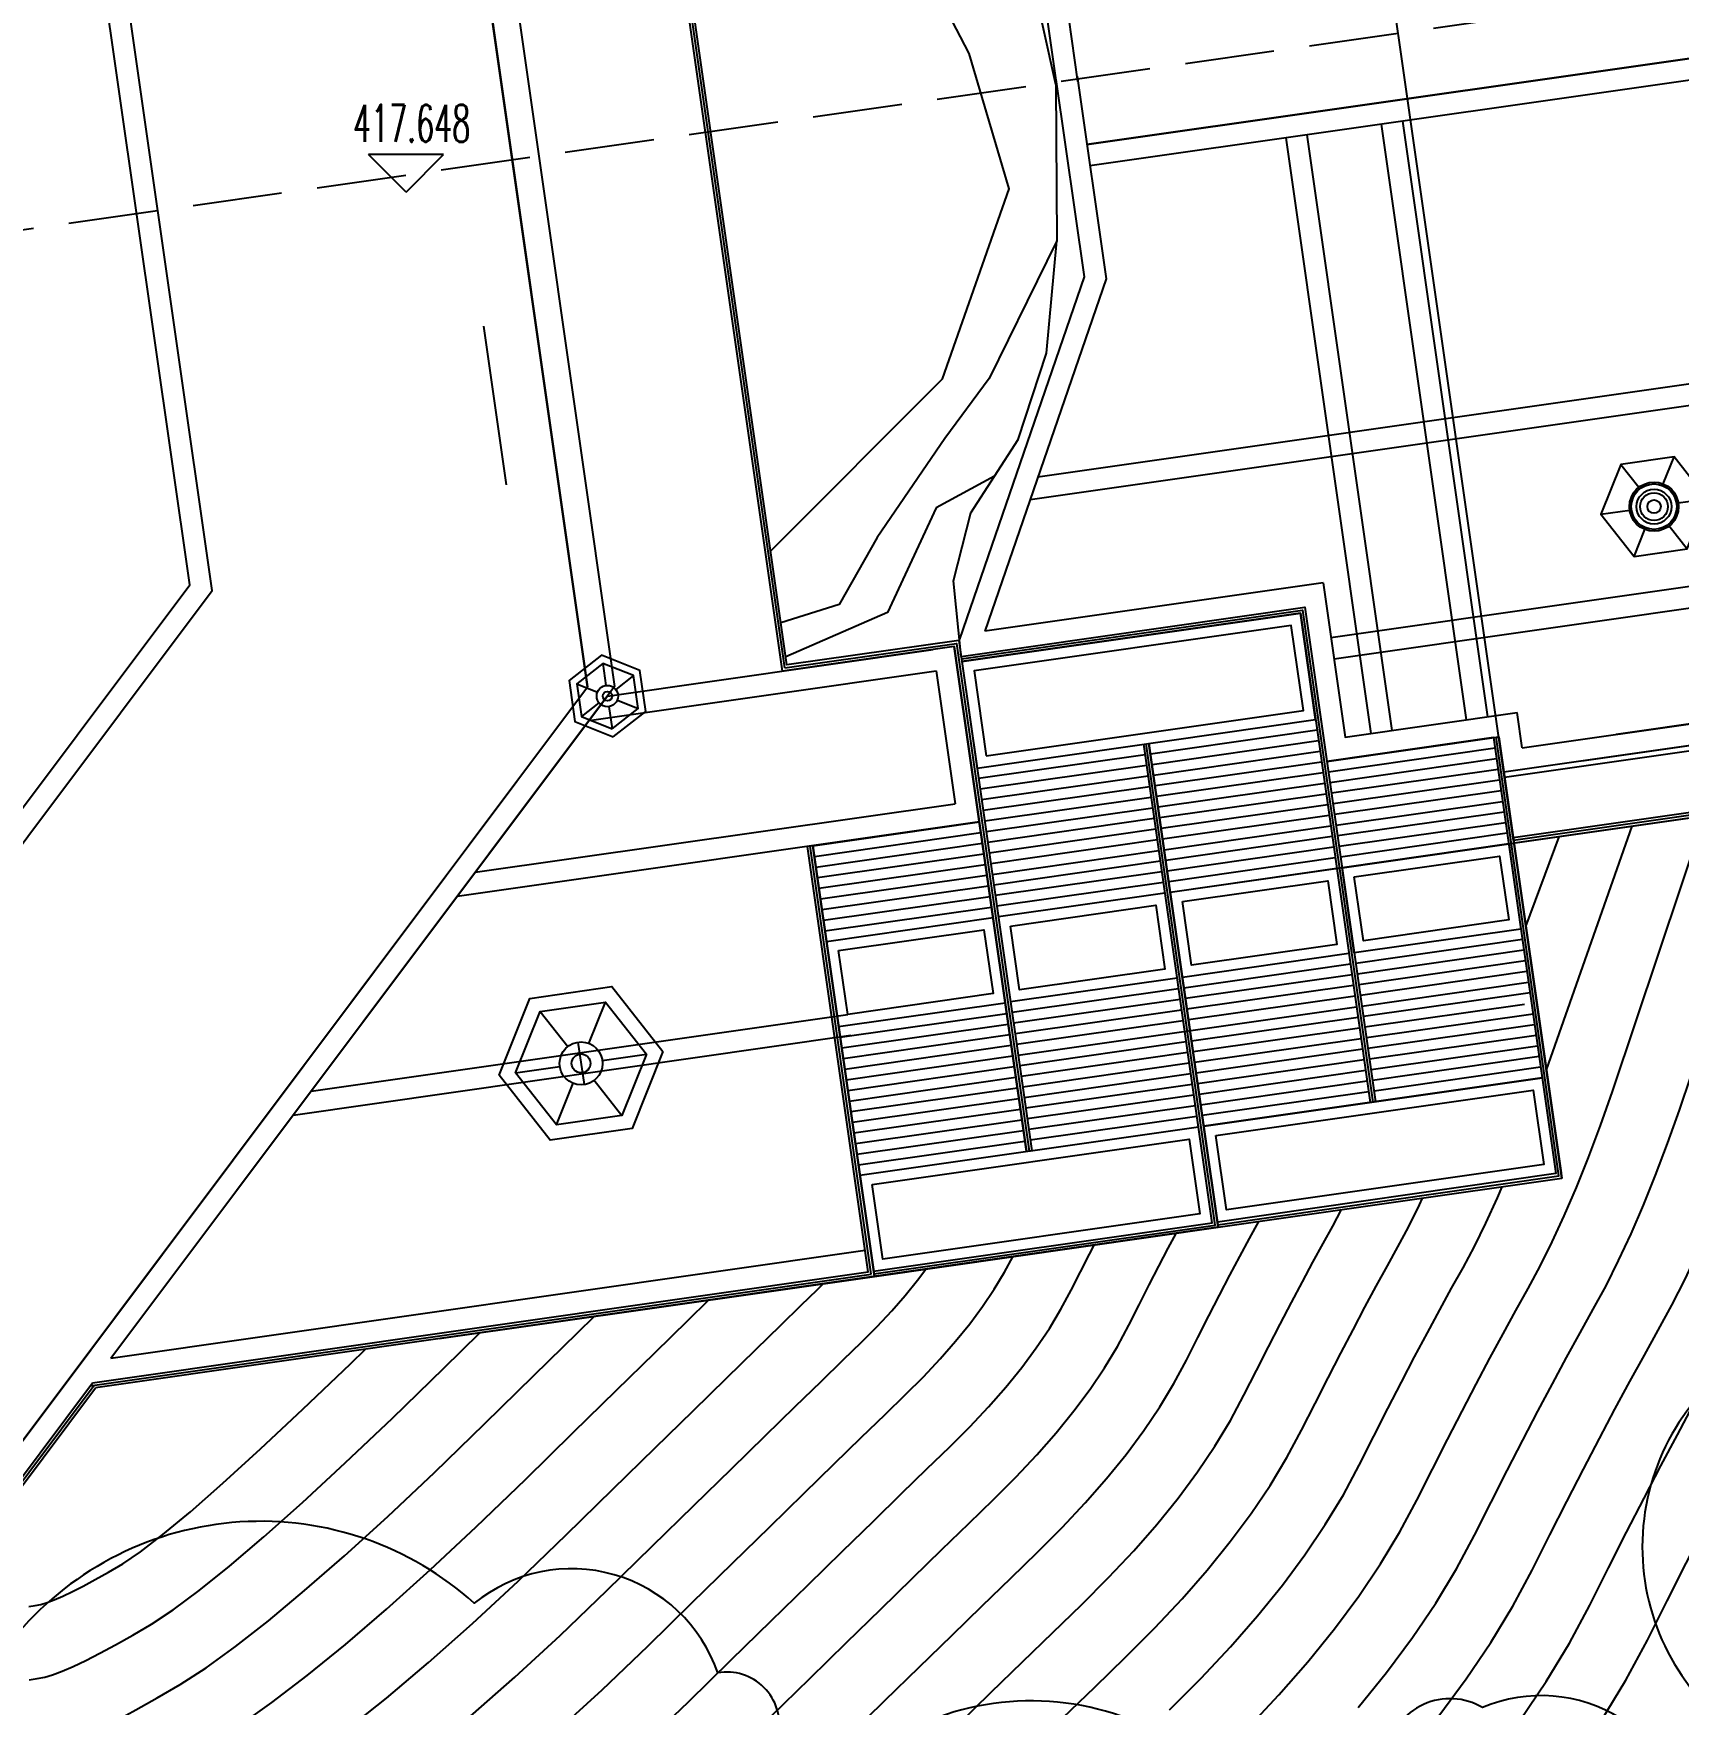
# Model space of a CAD drawing. Extents: x 351134 to 737836, y 2693212 to 3319468.
# Drawn here: x 451369 to 497323, y 3116116 to 3162782 of the extents above; entities that cross this region are included whole.
import ezdxf

# ---------------------------------------------------------------- set-up
doc = ezdxf.new("R2010")
doc.units = 0
doc.linetypes.add('DASH', pattern=[0.35, 0.25, -0.1])
for name, color, linetype in [('00000实测标高', 6, 'CONTINUOUS'), ('00景观层', 10, 'CONTINUOUS'), ('01佛教小品', 2, 'CONTINUOUS'), ('DGX', 8, 'CONTINUOUS'), ('绿化', 3, 'CONTINUOUS')]:
    doc.layers.add(name, color=color, linetype=linetype)
doc.styles.add('_TCH_DIM', font='txt.shx', dxfattribs={"width": 0.8, "height": 3.5, "bigfont": 'hztxt.shx'})
doc.linetypes.add('FENCELINE2', pattern='A,6.35,-2.54,[132,ltypeshp.shx,S=2.54,R=0,X=-2.54,Y=0],-2.54,25.4', length=36.83)

# ---------------------------------------------------------------- blocks, each defined once
blk = doc.blocks.new('gehjj')
at = {"layer": '01佛教小品', "color": 11, "linetype": 'Continuous'}
for p, q in [((564191, 2771154), (564693, 2770514)), ((565372, 2770611), (565676, 2771366)), ((566602, 2770186), (565796, 2770071)), ((563632, 2769762), (564438, 2769877)), ((564558, 2768582), (564861, 2769337)), ((565541, 2769434), (566043, 2768794))]:
    blk.add_line(p, q, dxfattribs=at)
at = {"layer": '01佛教小品', "color": 11, "linetype": 'Continuous', "flags": 128}
blk.add_lwpolyline([(566602, 2770186), (565676, 2771366), (564191, 2771154), (563632, 2769762), (564558, 2768582), (566043, 2768794)], close=True, dxfattribs=at)
at = {"layer": '01佛教小品', "color": 11, "linetype": 'Continuous'}
for radius in [686, 636, 486, 386, 186]:
    blk.add_circle((565117, 2769974), radius, dxfattribs=at)

msp = doc.modelspace()

# ---------------------------------------------------------------- linework, layer by layer
at = {"layer": '00000实测标高', "color": 6}
for p, q in [((461777, 3158350, -355302), (460727, 3159400, -355302)), ((462827, 3159400, -355302), (460727, 3159400, -355302)), ((461777, 3158350, -355302), (462827, 3159400, -355302))]:
    msp.add_line(p, q, dxfattribs=at)
at = {"layer": '00000实测标高', "color": 7, "linetype": 'DASH', "ltscale": 10000, "elevation": -355302, "flags": 128}
msp.add_lwpolyline([(369208, 3145600), (691743, 3191693)], dxfattribs=at)
at = {"layer": '00景观层', "color": 8}
for p, q in [((466848, 3144539, -355302), (462643, 3173967, -355302)), ((466848, 3144539, -355302), (462643, 3173967, -355302)), ((467402, 3144278, -355302), (476499, 3145578, -355302)), ((466893, 3143599, -355302), (476584, 3144984, -355302)), ((476584, 3144984, -355302), (477114, 3141272, -355302)), ((449014, 3120757, -355302), (466848, 3144539, -355302)), ((467605, 3144548, -355302), (453530, 3125780, -355302)), ((467402, 3144278, -355302), (453530, 3125780, -355302)), ((463712, 3139356, -355302), (477114, 3141272, -355302)), ((477793, 3140763, -355302), (463203, 3138678, -355302)), ((459130, 3133247, -355302), (474116, 3135389, -355302)), ((459130, 3133247, -355302), (474116, 3135389, -355302)), ((474201, 3134795, -355302), (458621, 3132568, -355302)), ((474201, 3134795, -355302), (458621, 3132568, -355302)), ((474604, 3128792, -355302), (453530, 3125780, -355302)), ((474604, 3128792, -355302), (453530, 3125780, -355302))]:
    msp.add_line(p, q, dxfattribs=at)
at = {"layer": '00景观层', "color": 250, "linetype": 'Continuous'}
for p, q in [((479989, 3161090, -355302), (479164, 3166863, -355302)), ((480546, 3161435, -355302), (479737, 3167091, -355302)), ((479931, 3161499, -355302), (480718, 3155986, -355302)), ((480525, 3161584, -355302), (481333, 3155928, -355302)), ((491401, 3143616, -355302), (489024, 3160248, -355302)), ((491995, 3143701, -355302), (489618, 3160333, -355302)), ((486351, 3159866, -355302), (488728, 3143235, -355302)), ((489322, 3143319, -355302), (486945, 3159951, -355302)), ((492953, 3142828, -355302), (523493, 3147193, -355302)), ((492953, 3142828, -355302), (501813, 3144094, -355302)), ((501813, 3144094, -355302), (495576, 3143203, -355302)), ((487756, 3140671, -355302), (492409, 3141336, -355302)), ((482955, 3139985, -355302), (487608, 3140650, -355302)), ((478154, 3139299, -355302), (482806, 3139964, -355302)), ((473352, 3138613, -355302), (478005, 3139278, -355302))]:
    msp.add_line(p, q, dxfattribs=at)
at = {"layer": '00景观层', "color": 7}
for p, q in [((492154, 3143118, -355302), (492303, 3143139, -355302)), ((473140, 3140098, -355302), (472992, 3140076, -355302)), ((473140, 3140098, -355302), (472992, 3140076, -355302))]:
    msp.add_line(p, q, dxfattribs=at)
at = {"layer": '00景观层', "linetype": 'Continuous'}
for p, q in [((492154, 3143118, -355302), (493894, 3130942, -355302)), ((492303, 3143139, -355302), (494064, 3130815, -355302)), ((473140, 3140098, -355302), (474859, 3128070, -355302)), ((473140, 3140098, -355302), (474859, 3128070, -355302)), ((484461, 3129443, -355302), (453104, 3124961, -355302))]:
    msp.add_line(p, q, dxfattribs=at)
at = {"layer": '00景观层', "color": 31, "linetype": 'FENCELINE2', "ltscale": 150}
for p, q in [((474774, 3128134, -355302), (473066, 3140087, -355302)), ((452958, 3125016, -355302), (474774, 3128134, -355302)), ((449386, 3120129, -355302), (453063, 3125031, -355302))]:
    msp.add_line(p, q, dxfattribs=at)
at = {"layer": '00景观层', "color": 31, "linetype": 'FENCELINE2'}
for p, q in [((474774, 3128134, -355302), (473066, 3140087, -355302)), ((452958, 3125016, -355302), (474774, 3128134, -355302)), ((449386, 3120129, -355302), (453063, 3125031, -355302))]:
    msp.add_line(p, q, dxfattribs=at)
at = {"layer": '00景观层', "color": 8, "elevation": -355302, "flags": 128}
for points in [[(404273, 3145813), (405118, 3139902), (422272, 3127037), (443499, 3130071), (456363, 3147225), (453330, 3168451), (436175, 3181316), (414949, 3178282), (402085, 3161128), (404273, 3145813)], [(404867, 3145897), (405677, 3140233), (422434, 3127666), (443168, 3130630), (455734, 3147386), (452771, 3168121), (436014, 3180687), (415280, 3177723), (402714, 3160967), (404867, 3145897)], [(462643, 3173967), (466848, 3144539)], [(463372, 3174170), (467605, 3144548)], [(388629, 3163389), (392835, 3133962), (416617, 3116128), (449014, 3120757), (466848, 3144539)]]:
    msp.add_lwpolyline(points, dxfattribs=at)
at = {"layer": '00景观层', "color": 8}
for points in [[(404273, 3145813), (405118, 3139902), (422272, 3127037), (443499, 3130071), (456363, 3147225), (453330, 3168451), (436175, 3181316), (414949, 3178282), (402085, 3161128), (404273, 3145813)], [(404867, 3145897), (405677, 3140233), (422434, 3127666), (443168, 3130630), (455734, 3147386), (452771, 3168121), (436014, 3180687), (415280, 3177723), (402714, 3160967), (404867, 3145897)], [(462643, 3173967), (466848, 3144539)]]:
    msp.add_lwpolyline(points, dxfattribs=at)
at = {"layer": '00景观层', "color": 11, "linetype": 'Continuous', "flags": 128}
msp.add_lwpolyline([(479109, 3131556), (477093, 3145663), (472291, 3144977), (467991, 3175071), (472792, 3175758)], dxfattribs=at)
at = {"layer": '00景观层', "color": 11, "linetype": 'Continuous'}
for points in [[(477220, 3145833), (472419, 3145146), (468160, 3174944), (472961, 3175630)], [(419426, 3115923), (449345, 3120199), (453021, 3125101)]]:
    msp.add_lwpolyline(points, dxfattribs=at)
at = {"layer": '00景观层', "color": 31, "linetype": 'FENCELINE2', "ltscale": 150, "flags": 128}
msp.add_lwpolyline([(472355, 3145062), (468075, 3175008)], dxfattribs=at)
at = {"layer": '00景观层', "color": 31, "elevation": -355302, "flags": 128}
for points in [[(479931, 3161351), (478935, 3165864), (477280, 3167713), (475862, 3169256), (474162, 3170111), (471570, 3172235), (470029, 3173728), (468328, 3173768)], [(477503, 3162223), (475367, 3166343), (473800, 3168737), (470030, 3171033), (468637, 3171606)], [(471963, 3148333), (476766, 3153132), (478623, 3158440), (477503, 3162223)], [(479931, 3161351), (479955, 3156989), (479132, 3155308), (478068, 3153147), (476826, 3151467), (474933, 3148702), (473872, 3146837), (472251, 3146322)], [(477284, 3145387), (477071, 3147495), (477550, 3149393), (478877, 3151444), (479663, 3153855), (479955, 3156989)], [(478213, 3150419), (476582, 3149533), (475230, 3146616), (472385, 3145378)]]:
    msp.add_lwpolyline(points, dxfattribs=at)
at = {"layer": '00景观层', "color": 250, "linetype": 'Continuous', "elevation": -355302, "flags": 128}
for points in [[(530393, 3166766), (480797, 3159678)], [(480797, 3159678), (530393, 3166766)], [(530478, 3166172), (480882, 3159084)], [(531666, 3157856), (479426, 3150391)], [(531751, 3157262), (479207, 3149753)], [(480718, 3155986), (477235, 3145869)], [(481333, 3155928), (477945, 3146088)], [(525310, 3151796), (523627, 3151555), (524341, 3146556), (492465, 3142001)], [(522955, 3150955), (487614, 3145904)], [(523040, 3150361), (487699, 3145310)], [(487395, 3147438), (477945, 3146088)], [(487395, 3147438), (488010, 3143132), (492812, 3143818)], [(524172, 3146683), (494622, 3142460)], [(492953, 3142828), (492812, 3143818)], [(487226, 3143323), (482573, 3142658)], [(487268, 3143026), (482615, 3142361)], [(492154, 3143118), (487501, 3142453)], [(482424, 3142637), (477772, 3141972)], [(487310, 3142729), (482658, 3142064)], [(492197, 3142821), (487544, 3142156)], [(492239, 3142524), (487586, 3141859)], [(482467, 3142340), (477814, 3141675)], [(482509, 3142043), (477856, 3141378)], [(487353, 3142432), (482700, 3141767)], [(487395, 3142135), (482743, 3141470)], [(492281, 3142227), (487629, 3141562)], [(482552, 3141746), (477899, 3141081)], [(487438, 3141838), (482785, 3141173)], [(487480, 3141541), (482827, 3140876)], [(492324, 3141930), (487671, 3141265)], [(492366, 3141633), (487714, 3140968)], [(482594, 3141449), (477941, 3140784)], [(482637, 3141152), (477984, 3140487)], [(487523, 3141244), (482870, 3140579)], [(473140, 3140098), (477793, 3140763)], [(482679, 3140855), (478026, 3140190)], [(487565, 3140947), (482912, 3140282)], [(492451, 3141039), (487798, 3140374)], [(492494, 3140742), (487841, 3140077)], [(473183, 3139801), (477835, 3140466)], [(473225, 3139504), (477878, 3140169)], [(482721, 3140558), (478069, 3139893)], [(482764, 3140261), (478111, 3139596)], [(487650, 3140353), (482997, 3139688)], [(492536, 3140445), (487883, 3139780)], [(473267, 3139207), (477920, 3139872)], [(487692, 3140056), (483040, 3139391)], [(487735, 3139759), (483082, 3139094)], [(473310, 3138910), (477963, 3139575)], [(482849, 3139667), (478196, 3139002)], [(482891, 3139370), (478238, 3138705)], [(473395, 3138316), (478048, 3138981)], [(482934, 3139073), (478281, 3138408)], [(473437, 3138019), (478090, 3138684)], [(473480, 3137722), (478132, 3138387)], [(492961, 3137476), (488308, 3136811)], [(493003, 3137179), (488350, 3136514)], [(493045, 3136882), (488393, 3136217)], [(488159, 3136789), (483507, 3136124)], [(488202, 3136492), (483549, 3135828)], [(493088, 3136585), (488435, 3135920)], [(483358, 3136103), (478705, 3135438)], [(488244, 3136195), (483591, 3135531)], [(488478, 3135623), (493130, 3136288)], [(493173, 3135991), (488520, 3135326)], [(483400, 3135806), (478748, 3135141)], [(483443, 3135509), (478790, 3134844)], [(478875, 3134250), (488329, 3135601)], [(488287, 3135898), (483634, 3135234)], [(493017, 3135665), (488562, 3135029)], [(473904, 3134752), (478557, 3135417)], [(473947, 3134455), (478599, 3135120)], [(483485, 3135212), (478833, 3134547)], [(488371, 3135305), (483719, 3134640)], [(488414, 3135008), (483761, 3134343)], [(493258, 3135397), (488605, 3134732)], [(493300, 3135100), (488647, 3134435)], [(473989, 3134158), (478642, 3134823)], [(483570, 3134618), (478918, 3133953)], [(488456, 3134711), (483804, 3134046)], [(493342, 3134803), (488690, 3134138)], [(474031, 3133861), (478684, 3134526)], [(474074, 3133564), (478727, 3134229)], [(483613, 3134321), (478960, 3133656)], [(488499, 3134414), (483846, 3133749)], [(488541, 3134117), (483889, 3133452)], [(493385, 3134506), (488732, 3133841)], [(493427, 3134209), (488775, 3133544)], [(474116, 3133267), (478769, 3133932)], [(474159, 3132970), (478811, 3133635)], [(483655, 3134024), (479002, 3133359)], [(483698, 3133727), (479045, 3133062)], [(488584, 3133820), (483931, 3133155)], [(493470, 3133912), (488817, 3133247)], [(474201, 3132673), (478854, 3133338)], [(483740, 3133430), (479087, 3132766)], [(488626, 3133523), (483973, 3132858)], [(488669, 3133226), (484016, 3132561)], [(474244, 3132376), (478896, 3133041)], [(474286, 3132079), (478939, 3132744)], [(483782, 3133133), (479130, 3132469)], [(483825, 3132836), (479172, 3132172)], [(474328, 3131782), (478981, 3132447)], [(483867, 3132539), (479215, 3131875)], [(474371, 3131485), (479024, 3132150)], [(474413, 3131188), (479066, 3131853)]]:
    msp.add_lwpolyline(points, dxfattribs=at)
at = {"layer": '00景观层', "color": 11, "linetype": 'Continuous', "elevation": -355302, "flags": 128}
for points in [[(391493, 3159253), (395106, 3133973), (419385, 3115766), (449428, 3120059), (453104, 3124961)], [(477220, 3145833), (479257, 3131578)], [(477093, 3145663), (479109, 3131556)]]:
    msp.add_lwpolyline(points, dxfattribs=at)
at = {"layer": '00景观层', "color": 7, "elevation": -355302, "flags": 128}
for points in [[(525288, 3151944), (523457, 3151683), (524172, 3146683), (492444, 3142149)], [(525288, 3151944), (526265, 3145114), (492706, 3140318)], [(525437, 3151966), (526434, 3144987), (492727, 3140169)], [(523457, 3151683), (524172, 3146683), (492444, 3142149)], [(477284, 3145387), (486886, 3146759), (488860, 3132950)], [(486886, 3146759), (487501, 3142453), (492303, 3143139), (492444, 3142149)], [(477729, 3142269), (487183, 3143620), (486759, 3146590), (477305, 3145239), (477305, 3145239), (477729, 3142269)], [(474859, 3128070), (484461, 3129443), (482530, 3142955)], [(484461, 3129443), (494064, 3130815), (492303, 3143139)], [(474838, 3128219), (484292, 3129570), (482382, 3142934)], [(492579, 3140148), (487926, 3139483)], [(487926, 3139483), (492579, 3140148), (492918, 3137773), (488265, 3137108), (487926, 3139483)], [(453021, 3125101), (474689, 3128198), (472992, 3140076)], [(462706, 3126334), (474859, 3128070), (473140, 3140098)], [(487777, 3139462), (483125, 3138797)], [(482976, 3138776), (478323, 3138111)], [(473522, 3137425), (478175, 3138090)], [(492918, 3137773), (488265, 3137108)], [(488117, 3137086), (483464, 3136421)], [(483316, 3136400), (478663, 3135735)], [(473862, 3135049), (478514, 3135714)], [(466581, 3134615), (466750, 3133427)], [(493512, 3133615), (484058, 3132264)], [(484058, 3132264), (493512, 3133615), (493894, 3130942), (484440, 3129591), (484058, 3132264)], [(483910, 3132242), (474456, 3130891)]]:
    msp.add_lwpolyline(points, dxfattribs=at)
at = {"layer": '00景观层', "color": 31, "linetype": 'FENCELINE2', "ltscale": 150, "elevation": -355302, "flags": 128}
for points in [[(525363, 3151955), (526349, 3145050), (492716, 3140244)], [(477294, 3145313), (486822, 3146675), (488785, 3132939)], [(472355, 3145062), (477156, 3145748), (479183, 3131567)], [(474848, 3128145), (484377, 3129506), (482456, 3142944)], [(484451, 3129517), (493979, 3130879), (492228, 3143129)]]:
    msp.add_lwpolyline(points, dxfattribs=at)
at = {"layer": '00景观层', "linetype": 'Continuous', "elevation": -355302, "flags": 128}
for points in [[(477284, 3145387), (486886, 3146759)], [(477305, 3145239), (486759, 3146590)], [(486759, 3146590), (488711, 3132929)], [(477729, 3142269), (487183, 3143620)]]:
    msp.add_lwpolyline(points, dxfattribs=at)
at = {"layer": '00景观层', "color": 1, "elevation": -355302, "flags": 128}
for points in [[(486886, 3146759), (488860, 3132950)], [(526434, 3144987), (483125, 3138797)], [(482530, 3142955), (484461, 3129443)], [(492303, 3143139), (494043, 3130963)]]:
    msp.add_lwpolyline(points, dxfattribs=at)
at = {"layer": '00景观层', "color": 250, "linetype": 'Continuous', "elevation": -355302, "flags": 128}
for points in [[(477984, 3142608), (486844, 3143874), (486504, 3146250), (477644, 3144984)], [(488265, 3139229), (492324, 3139809), (492579, 3138027), (488520, 3137447)], [(483464, 3138543), (487523, 3139123), (487777, 3137341), (483719, 3136761)], [(478663, 3137856), (482722, 3138437), (482976, 3136655), (478917, 3136075)], [(473862, 3137170), (477920, 3137750), (478175, 3135969), (474116, 3135389)], [(484398, 3132009), (493258, 3133275), (493555, 3131197), (484695, 3129930)], [(474795, 3130637), (483655, 3131903), (483952, 3129824), (475092, 3128558)]]:
    msp.add_lwpolyline(points, close=True, dxfattribs=at)
at = {"layer": '00景观层', "color": 7}
msp.add_lwpolyline([(466581, 3134615), (466750, 3133427)], dxfattribs=at)
at = {"layer": '01佛教小品', "linetype": 'Continuous'}
for p, q in [((467272, 3145191, -355302), (467360, 3144574, -355302)), ((468128, 3144848, -355302), (467638, 3144463, -355302)), ((466546, 3144622, -355302), (467125, 3144389, -355302)), ((467167, 3144093, -355302), (466677, 3143708, -355302)), ((467445, 3143982, -355302), (467533, 3143365, -355302)), ((467680, 3144167, -355302), (468259, 3143934, -355302)), ((466888, 3134576, -355302), (467353, 3135733, -355302)), ((466888, 3134576, -355302), (467353, 3135733, -355302)), ((465526, 3135472, -355302), (466296, 3134491, -355302)), ((465526, 3135472, -355302), (466296, 3134491, -355302)), ((467258, 3134105, -355302), (468492, 3134282, -355302)), ((467258, 3134105, -355302), (468492, 3134282, -355302)), ((464839, 3133760, -355302), (466073, 3133936, -355302)), ((464839, 3133760, -355302), (466073, 3133936, -355302)), ((465978, 3132308, -355302), (466443, 3133466, -355302)), ((465978, 3132308, -355302), (466443, 3133466, -355302)), ((467035, 3133550, -355302), (467805, 3132569, -355302)), ((467035, 3133550, -355302), (467805, 3132569, -355302))]:
    msp.add_line(p, q, dxfattribs=at)
at = {"layer": '01佛教小品', "linetype": 'Continuous', "elevation": -355302, "flags": 128}
for points in [[(467566, 3143135), (468474, 3143848), (468311, 3144991), (467239, 3145421), (466331, 3144708), (466494, 3143565)], [(467533, 3143365), (468259, 3143934), (468128, 3144848), (467272, 3145191), (466546, 3144622), (466677, 3143708)], [(468952, 3134348), (468092, 3132204), (465805, 3131877), (464379, 3133694), (465239, 3135837), (467526, 3136164)], [(468492, 3134282), (467805, 3132569), (465978, 3132308), (464839, 3133760), (465526, 3135472), (467353, 3135733)]]:
    msp.add_lwpolyline(points, close=True, dxfattribs=at)
at = {"layer": '01佛教小品', "linetype": 'Continuous'}
for points in [[(468952, 3134348), (468092, 3132204), (465805, 3131877), (464379, 3133694), (465239, 3135837), (467526, 3136164)], [(468492, 3134282), (467805, 3132569), (465978, 3132308), (464839, 3133760), (465526, 3135472), (467353, 3135733)]]:
    msp.add_lwpolyline(points, close=True, dxfattribs=at)
for centre, radius in [((467402, 3144278, -355302), 299), ((467402, 3144278, -355302), 131), ((466666, 3134021, -355302), 598), ((466666, 3134021, -355302), 598), ((466666, 3134021, -355302), 262), ((466666, 3134021, -355302), 262)]:
    msp.add_circle(centre, radius, dxfattribs=at)
at = {"layer": 'DGX', "color": 8, "linetype": 'Continuous'}
for points, elevation in [([(492893, 3115675), (493624, 3116759), (494274, 3117832), (494843, 3118896), (495363, 3119933), (495869, 3120927), (496358, 3121879), (496832, 3122787), (497291, 3123653), (497734, 3124475), (498162, 3125255), (498574, 3125992), (498972, 3126721), (499357, 3127477), (499730, 3128259), (500090, 3129068), (500438, 3129904), (500773, 3130766), (501096, 3131656), (501405, 3132571), (501694, 3133507), (501954, 3134456), (503695, 3141737)], 40698), ([(495165, 3115663), (495852, 3116797), (496452, 3117919), (497002, 3119014), (497536, 3120064), (498053, 3121068), (498553, 3122027), (499037, 3122941), (499505, 3123810), (499957, 3124633), (500392, 3125411), (500810, 3126175), (501212, 3126957), (501597, 3127756), (501965, 3128573), (502316, 3129407), (502650, 3130259), (502968, 3131128), (503269, 3132015), (503547, 3132916), (503797, 3133831), (504019, 3134758), (505508, 3141996)], 39698), ([(488376, 3116035), (489169, 3117016), (489890, 3117987), (490540, 3118950), (491118, 3119904), (491623, 3120849), (492086, 3121770), (492535, 3122654), (492970, 3123499), (493391, 3124306), (493799, 3125075), (494192, 3125806), (494572, 3126499), (494939, 3127154), (495296, 3127812), (495649, 3128516), (495997, 3129265), (496342, 3130058), (496682, 3130897), (497018, 3131781), (497350, 3132711), (497678, 3133685), (500000, 3141209)], 42698), ([(490625, 3115799), (491392, 3116831), (492082, 3117854), (492696, 3118868), (493233, 3119872), (493725, 3120852), (494202, 3121790), (494664, 3122689), (495112, 3123547), (495545, 3124364), (495963, 3125141), (496367, 3125877), (496756, 3126573), (497134, 3127267), (497503, 3127996), (497864, 3128762), (498216, 3129563), (498560, 3130401), (498896, 3131274), (499223, 3132183), (499542, 3133128), (499841, 3134098), (501858, 3141474)], 41698), ([(485280, 3115451), (486158, 3116386), (486970, 3117314), (487713, 3118232), (488389, 3119143), (488998, 3120045), (489539, 3120939), (490013, 3121825), (490447, 3122689), (490868, 3123517), (491276, 3124309), (491671, 3125066), (492053, 3125787), (492422, 3126472), (492778, 3127121), (493121, 3127735), (493458, 3128358), (493794, 3129036), (494131, 3129767), (494468, 3130554), (494804, 3131394), (495141, 3132289), (495478, 3133238), (498059, 3140931)], 43698), ([(493632, 3133840), (496027, 3140641)], 44698), ([(493060, 3137843), (493983, 3140349)], 45698), ([(483104, 3115973), (483987, 3116854), (484807, 3117727), (485563, 3118592), (486257, 3119449), (486888, 3120299), (487456, 3121141), (487961, 3121975), (488404, 3122802), (488808, 3123608), (489201, 3124380), (489581, 3125119), (489950, 3125825), (490306, 3126498), (490651, 3127137), (490983, 3127743), (491303, 3128316), (491619, 3128904), (491940, 3129555), (492265, 3130270), (492394, 3130576)], 44698), ([(477189, 3115549), (478114, 3116449), (478998, 3117309), (479842, 3118127), (480645, 3118905), (481401, 3119660), (482103, 3120407), (482751, 3121149), (483346, 3121883), (483886, 3122611), (484373, 3123332), (484805, 3124047), (485184, 3124754), (485531, 3125445), (485867, 3126107), (486193, 3126740), (486509, 3127345), (486814, 3127921), (487109, 3128468), (487394, 3128988), (487668, 3129478), (487911, 3129936)], 46698), ([(480124, 3115742), (481013, 3116605), (481875, 3117439), (482694, 3118257), (483455, 3119067), (484157, 3119870), (484802, 3120666), (485387, 3121455), (485914, 3122236), (486383, 3123011), (486794, 3123778), (487169, 3124526), (487534, 3125243), (487887, 3125930), (488229, 3126585), (488560, 3127209), (488880, 3127803), (489188, 3128365), (489485, 3128897), (489781, 3129450), (490086, 3130075), (490168, 3130258)], 45698), ([(474138, 3115237), (475153, 3116227), (476113, 3117164), (477020, 3118047), (477872, 3118875), (478671, 3119650), (479415, 3120372), (480108, 3121063), (480751, 3121748), (481345, 3122427), (481890, 3123100), (482385, 3123767), (482831, 3124427), (483227, 3125082), (483574, 3125731), (483892, 3126363), (484200, 3126970), (484499, 3127550), (484788, 3128104), (485068, 3128632), (485338, 3129134), (485596, 3129605)], 47698), ([(468428, 3115015), (469668, 3116197), (470863, 3117367), (471977, 3118455), (473010, 3119464), (473961, 3120392), (474831, 3121241), (475621, 3122009), (476329, 3122696), (476956, 3123304), (477522, 3123869), (478048, 3124429), (478533, 3124983), (478978, 3125533), (479383, 3126078), (479747, 3126619), (480071, 3127154), (480355, 3127684), (480614, 3128201), (480866, 3128696), (480995, 3128947)], 49698), ([(471966, 3115779), (473058, 3116846), (474081, 3117846), (475037, 3118778), (475926, 3119644), (476746, 3120442), (477500, 3121173), (478185, 3121838), (478815, 3122466), (479399, 3123088), (479939, 3123705), (480434, 3124317), (480884, 3124923), (481289, 3125523), (481649, 3126118), (481965, 3126707), (482253, 3127282), (482533, 3127833), (482805, 3128360), (483067, 3128864), (483285, 3129274)], 48698), ([(465996, 3115384), (467256, 3116532), (468529, 3117749), (469760, 3118954), (470896, 3120065), (471938, 3121082), (472885, 3122007), (473737, 3122838), (474495, 3123575), (475158, 3124219), (475726, 3124770), (476229, 3125272), (476696, 3125769), (477127, 3126262), (477522, 3126750), (477882, 3127234), (478205, 3127714), (478493, 3128189), (478725, 3128623)], 50698), ([(463574, 3115796), (464813, 3116881), (466085, 3118049), (467390, 3119301), (468657, 3120541), (469816, 3121674), (470867, 3122701), (471809, 3123621), (472643, 3124435), (473369, 3125142), (473987, 3125742), (474496, 3126236), (474936, 3126674), (475344, 3127109), (475721, 3127540), (476066, 3127967), (476296, 3128276)], 51698), ([(460108, 3115402), (461228, 3116296), (462402, 3117288), (463630, 3118378), (464913, 3119566), (466250, 3120852), (467554, 3122128), (468735, 3123283), (469795, 3124319), (470733, 3125235), (471549, 3126032), (472243, 3126708), (472816, 3127265), (473266, 3127702), (473431, 3127866)], 52698), ([(451259, 3112707), (451593, 3112760), (451899, 3112823), (452223, 3112916), (452611, 3113061), (453062, 3113256), (453577, 3113502), (454155, 3113799), (454798, 3114147), (455504, 3114545), (456274, 3114995), (457114, 3115526), (458029, 3116170), (459020, 3116927), (460087, 3117797), (461229, 3118779), (462448, 3119875), (463741, 3121083), (465111, 3122404), (466450, 3123715), (467655, 3124893), (468723, 3125938), (469657, 3126850), (470229, 3127409)], 53698), ([(451254, 3114756), (451535, 3114800), (451793, 3114853), (452065, 3114932), (452391, 3115053), (452770, 3115217), (453204, 3115424), (453690, 3115674), (454231, 3115967), (454825, 3116302), (455472, 3116680), (456195, 3117143), (457015, 3117734), (457932, 3118452), (458946, 3119298), (460057, 3120271), (461265, 3121372), (462570, 3122600), (463971, 3123955), (465347, 3125302), (466574, 3126502), (467034, 3126952)], 54698), ([(451249, 3116804), (451477, 3116840), (451686, 3116883), (451907, 3116947), (452171, 3117046), (452479, 3117179), (452830, 3117347), (453225, 3117549), (453664, 3117786), (454145, 3118058), (454671, 3118365), (455277, 3118760), (456002, 3119297), (456844, 3119977), (457805, 3120799), (458885, 3121762), (460082, 3122868), (461398, 3124117), (462832, 3125507), (463842, 3126496)], 55698), ([(451244, 3118853), (451419, 3118880), (451579, 3118913), (451749, 3118962), (451951, 3119038), (452188, 3119140), (452457, 3119269), (452760, 3119424), (453096, 3119606), (453466, 3119815), (453869, 3120050), (454359, 3120377), (454988, 3120861), (455756, 3121502), (456664, 3122299), (457712, 3123254), (458899, 3124365), (460226, 3125634), (460643, 3126039)], 56698)]:
    msp.add_lwpolyline(points, dxfattribs=dict(at, elevation=elevation))
for points in [[(451249, 3116804), (451477, 3116840), (451686, 3116883), (451907, 3116947), (452171, 3117046), (452479, 3117179), (452830, 3117347), (453225, 3117549), (453664, 3117786), (454145, 3118058), (454671, 3118365), (455277, 3118760), (456002, 3119297), (456844, 3119977), (457805, 3120799), (458885, 3121762), (460082, 3122868), (461398, 3124117), (462832, 3125507), (463842, 3126496)], [(451244, 3118853), (451419, 3118880), (451579, 3118913), (451749, 3118962), (451951, 3119038), (452188, 3119140), (452457, 3119269), (452760, 3119424), (453096, 3119606), (453466, 3119815), (453869, 3120050), (454359, 3120377), (454988, 3120861), (455756, 3121502), (456664, 3122299), (457712, 3123254), (458899, 3124365), (460226, 3125634), (460643, 3126039)]]:
    msp.add_lwpolyline(points, dxfattribs=at)
at = {"layer": '绿化', "color": 3}
msp.add_line((464585, 3150173, -355302), (463951, 3154611, -355302), dxfattribs=at)
at = {"layer": '绿化', "color": 7, "elevation": -355302, "flags": 128}
msp.add_lwpolyline([(531191, 3191755), (537635, 3146663), (492716, 3140244), (486272, 3185336)], close=True, dxfattribs=at)
at = {"layer": '绿化', "linetype": 'Continuous', "flags": 128}
for points, elevation in [([(511110, 3142797, 0.083457), (511061, 3141825, 0.520567), (510662, 3135042, 0.520567), (505871, 3125865, 0.520567), (499883, 3126264, 0.520567), (498286, 3115890, 0.520567)], -279102), ([(447904, 3100986, 0.520567), (453002, 3101714, 0.520567), (458830, 3101714, 0.520567), (461257, 3096618, 0.520567), (465142, 3094191, 0.520567), (471940, 3097589, 0.520567), (477039, 3101471, 0.520567), (478981, 3099287, 0.520567), (488693, 3094919, 0.520567), (494520, 3095647, 0.520567), (498162, 3100015, 0.520567), (500833, 3105840, 0.520567), (500347, 3110936, 0.520567), (497677, 3112392, 0.520567), (491850, 3116032, 0.520567), (489179, 3114818, 0.520567), (486508, 3110693, 0.520567), (474854, 3114818, 0.520567), (472183, 3115304, 0.520567), (470484, 3117002, 0.520567), (463685, 3118944, 0.421301), (450942, 3118117, 0.347673)], -355302)]:
    msp.add_lwpolyline(points, format="xyb", dxfattribs=dict(at, elevation=elevation))

# ---------------------------------------------------------------- block references
at = {"layer": '00景观层', "color": 7}
msp.add_blockref('gehjj', (-68480, 379593, -355302), dxfattribs=at)

# ---------------------------------------------------------------- texts
at = {"layer": '00000实测标高', "color": 6, "style": '_TCH_DIM', "width": 0.564706}
msp.add_text('417.648', height=1041.2, dxfattribs=at).set_placement((460297, 3159750, -355302))

doc.saveas('drawing.dxf')
